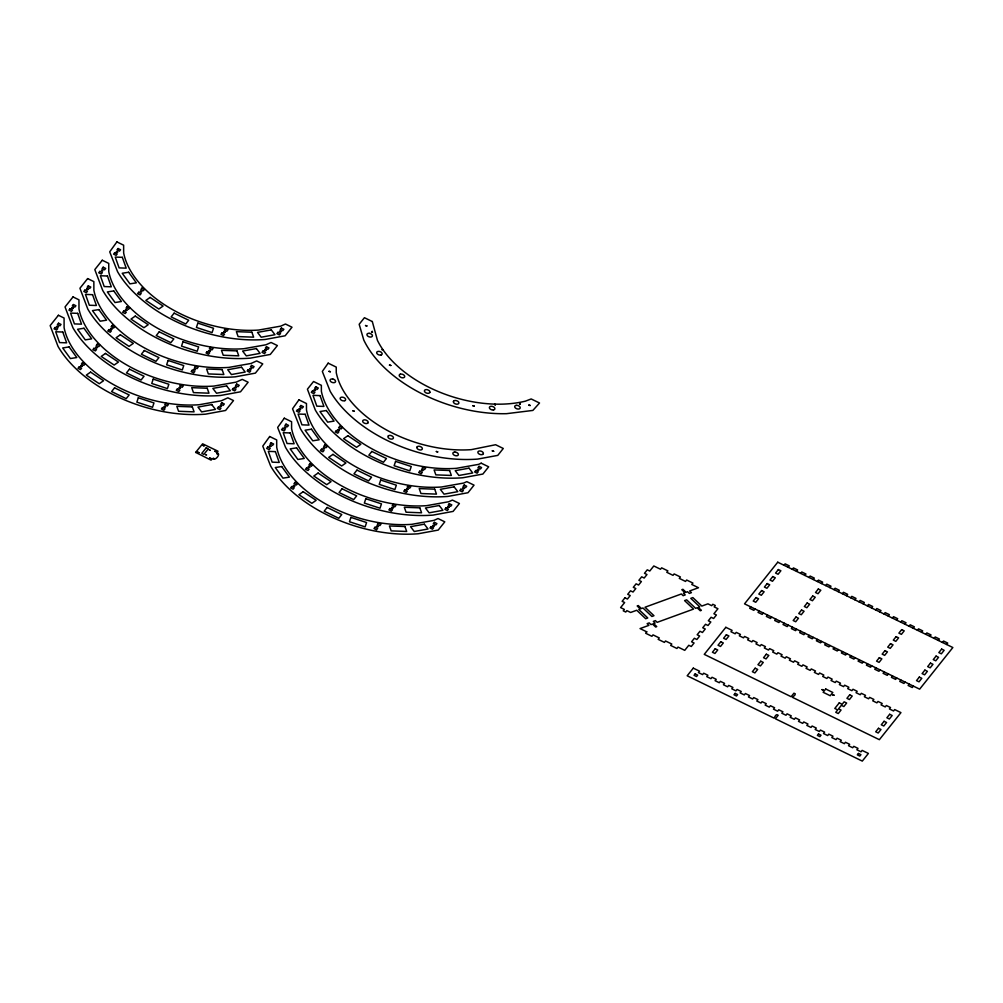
<?xml version="1.0" encoding="UTF-8"?>
<svg xmlns="http://www.w3.org/2000/svg" width="1003" height="1003" viewBox="0 0 1003 1003"><rect width="100%" height="100%" fill="white"/><g stroke="black" fill="none" stroke-linecap="round" stroke-linejoin="round"><path stroke-width="1.5" d="M372.414 331.479L371.511 332.106L372.1 331.329M372.038 331.993L372.514 332.219M381.855 349.658L382.745 349.734M495.294 404.648L494.617 404.234L495.143 404.848M520.432 403.607L519.541 404.222L520.118 403.444M520.055 404.109L520.081 404.046M494.617 404.234L495.169 404.786M750.796 606.903L749.68 608.294L753.842 610.325L754.958 608.934M783.995 565.253L785.111 563.862L789.273 565.893L788.157 567.284M759.133 610.965L758.017 612.357L762.18 614.388L763.296 612.996M792.332 569.315L793.448 567.924L797.611 569.955L796.495 571.346M767.471 615.027L766.355 616.419L770.517 618.45L771.633 617.058M800.67 573.377L801.786 571.986L805.948 574.017L804.832 575.421M775.808 619.089L774.692 620.481L778.855 622.512L779.97 621.12M809.007 577.452L810.123 576.048L814.298 578.079L813.182 579.483M784.145 623.151L783.03 624.543L787.205 626.574L788.32 625.182M817.345 581.514L818.461 580.11L822.636 582.141L821.52 583.545M792.483 627.214L791.367 628.605L795.542 630.636L796.658 629.245M825.682 585.576L826.798 584.172L830.973 586.203L829.857 587.608M800.82 631.276L799.704 632.667L803.879 634.711L804.995 633.307M834.02 589.639L835.135 588.234L839.31 590.265L838.195 591.67M809.158 635.338L808.042 636.742L812.217 638.773L813.333 637.369M842.357 593.701L843.473 592.297L847.648 594.328L846.532 595.732M817.495 639.4L816.379 640.804L820.554 642.835L821.67 641.431M850.694 597.763L851.823 596.359L855.985 598.39L854.869 599.794M825.845 643.462L824.717 644.866L828.892 646.897L830.008 645.493M859.044 601.825L860.16 600.421L864.323 602.452L863.207 603.856M834.183 647.524L833.067 648.928L837.229 650.96L838.345 649.555M867.382 605.887L868.498 604.483L872.66 606.514L871.544 607.918M842.52 651.586L841.404 652.991L845.567 655.022L846.682 653.617M875.719 609.949L876.835 608.545L880.998 610.576L879.882 611.98M850.857 655.649L849.742 657.053L853.904 659.084L855.02 657.68M884.057 614.012L885.173 612.607L889.348 614.638L888.219 616.043M859.195 659.711L858.079 661.115L862.241 663.146L863.37 661.742M892.394 618.074L893.51 616.669L897.685 618.701L896.569 620.105M867.532 663.773L866.416 665.177L870.591 667.208L871.707 665.804M900.732 622.136L901.847 620.732L906.022 622.763L904.907 624.167M875.87 667.835L874.754 669.239L878.929 671.27L880.045 669.866M909.069 626.198L910.185 624.794L914.36 626.825L913.244 628.229M884.207 671.897L883.091 673.301L887.266 675.332L888.382 673.928M917.406 630.26L918.522 628.856L922.697 630.887L921.581 632.291M892.545 675.959L891.429 677.364L895.604 679.395L896.72 677.99M925.744 634.322L926.86 632.918L931.035 634.949L929.919 636.353M900.882 680.021L899.766 681.426L903.941 683.457L905.057 682.053M934.094 638.384L935.21 636.98L939.372 639.011L938.256 640.415M909.232 684.084L908.116 685.488L912.279 687.519L913.394 686.115M942.431 642.447L943.547 641.042L947.71 643.073L946.594 644.478M388.474 435.766L388.123 436.079A2.821 1.718 18.1 0 0 389.603 438.687A2.821 1.718 18.1 0 0 393.189 438.436L393.377 438.035A2.821 1.718 18.1 0 0 392.323 436.18L391.02 435.565A2.821 1.718 18.1 0 0 388.487 435.753M481.189 463.198L478.569 464.376L456.39 468.326A101.29 61.659 18.1 0 1 321.374 391.27L321.361 385.328L313.55 381.504L307.419 389.189L315.293 410.001A116.06 70.649 18.1 0 0 462.822 477.754L482.882 474.055L488.662 466.809L481.214 463.185M56.858 326.414L58.212 326.828L56.858 326.414M71.752 307.745L73.106 308.159L71.752 307.745M80.817 365.957L82.171 366.371L80.817 365.957M86.634 289.077L87.988 289.478L86.634 289.077M95.699 347.289L97.053 347.69L95.699 347.289M101.529 270.396L102.883 270.81L101.579 270.296M110.593 328.608L111.935 329.022L110.593 328.608M116.411 251.728L117.765 252.142L116.461 251.628M125.475 309.94L126.829 310.353L125.475 309.94M140.37 291.271L141.711 291.672L140.37 291.271M164.204 406.579L165.558 406.992L164.254 406.478M179.086 387.91L180.44 388.324L179.136 387.81M193.98 369.242L195.334 369.643L193.98 369.242M195.648 452.403L211.031 460.126L212.636 458.647C214.968 461.556 221.563 453.381 217.112 453.055L217.99 451.212L202.631 443.827L195.648 452.403M197.491 452.215L198.933 452.641L197.491 452.215M202.882 445.445L204.324 445.884L202.945 445.332M208.862 350.561L210.216 350.975L208.862 350.561M205.602 454.66L206.593 454.961L205.64 454.585M209.314 449.996L210.279 450.372L209.426 449.858M209.577 458.108L211.019 458.534L209.577 458.108M213.25 458.396L214.241 458.684L213.25 458.396M216.974 453.72L217.964 454.02L216.974 453.72M220.158 405.977L221.5 406.378L220.209 405.876M223.757 331.893L225.098 332.306L223.757 331.893M235.041 387.296L236.395 387.71L235.091 387.196M249.923 368.628L251.277 369.029L249.985 368.527M264.817 349.959L266.171 350.36L264.817 349.959M269.468 446.022L270.823 446.423L269.468 446.022M279.699 331.278L281.053 331.692L279.699 331.278M284.351 427.353L285.705 427.754L284.351 427.353M293.415 485.565L294.769 485.966L293.415 485.565M299.245 408.672L300.599 409.086L299.245 408.672M308.31 466.884L309.664 467.298L308.31 466.884M314.127 390.004L315.481 390.405L314.127 390.004M323.192 448.216L324.546 448.617L323.192 448.216M329.022 371.336L330.376 371.737L329.022 371.336M338.086 429.547L339.44 429.948L338.086 429.547M352.968 410.866L354.322 411.28L352.968 410.866M365.543 325.536L366.897 325.95L365.543 325.536M376.802 526.186L378.156 526.588L376.802 526.186M389.477 365.079L390.831 365.481L389.477 365.079M391.697 507.518L393.051 507.919L391.697 507.518M406.579 488.837L407.933 489.251L406.579 488.837M421.473 470.169L422.827 470.57L421.473 470.169M432.757 525.572L434.111 525.986L432.757 525.572M436.355 451.5L437.709 451.902L436.355 451.5M447.651 506.904L449.005 507.305L447.651 506.904M462.533 488.223L463.887 488.637L462.533 488.223M472.864 405.701L474.218 406.115L472.864 405.701M477.428 469.554L478.782 469.968L477.428 469.554M492.31 450.886L493.664 451.287L492.31 450.886M528.832 405.099L530.186 405.5L528.832 405.099M821.958 689.575L823.4 690.014L821.958 689.575M832.553 694.74L833.995 695.167L832.553 694.74M416.884 447.275L416.859 447.727A2.821 1.718 18.1 0 0 418.439 449.494L419.831 449.933A2.821 1.718 18.1 0 0 422.288 448.943L422.313 448.491A2.821 1.718 18.1 0 0 419.693 446.36A2.821 1.718 18.1 0 0 416.884 447.275M372.314 321.562L377.429 340.343A101.29 61.659 18.1 0 0 525.396 401.162L531.176 398.956L539.526 403.005L532.869 410.428L506.565 413.675A116.06 70.649 18.1 0 1 363.763 339.992L359.174 324.282L364.428 317.7L372.326 321.549M453.469 401.388L453.394 401.827A2.821 1.718 18.1 0 0 456.189 404.121A2.821 1.718 18.1 0 0 458.872 402.842L458.76 402.353A2.821 1.718 18.1 0 0 457.456 401.037L456.077 400.548A2.821 1.718 18.1 0 0 453.469 401.388M138.301 397.79L136.859 402.153L152.531 407.281L153.973 402.93L138.301 397.79M153.183 379.121L151.754 383.472L167.413 388.612L168.855 384.262L153.183 379.121M168.078 360.441L166.636 364.804L182.308 369.944L183.737 365.581L168.078 360.441M182.96 341.772L181.53 346.135L197.19 351.263L198.632 346.913L182.96 341.772M197.854 323.104L196.412 327.454L212.084 332.595L213.514 328.244L197.854 323.104M350.912 517.385L349.47 521.748L365.142 526.888L366.571 522.525L350.912 517.385M365.794 498.717L364.352 503.08L380.024 508.22L381.466 503.857L365.794 498.717M380.689 480.048L379.247 484.399L394.906 489.539L396.348 485.189L380.689 480.048M395.571 461.38L394.129 465.731L409.801 470.871L411.243 466.508L395.571 461.38M215.018 451.25L216.385 451.851L215.018 451.25M429.848 392.336L429.648 392.725A2.821 1.718 18.1 0 1 425.987 392.837A2.821 1.718 18.1 0 1 424.695 390.205L425.084 389.904A2.821 1.718 18.1 0 1 427.679 389.816L428.958 390.468A2.821 1.718 18.1 0 1 429.861 392.323M58.4 315.268L50.15 325.599L58.024 346.411A116.06 70.649 18.1 0 0 205.552 414.164L225.612 410.465L233.498 400.573L227.857 397.827L221.299 400.799L199.121 404.736A101.29 61.659 18.1 0 1 64.104 327.693L64.079 318.039L58.4 315.268M73.018 296.926L65.032 306.931L72.918 327.743A116.06 70.649 18.1 0 0 220.434 395.495L240.507 391.797L248.13 382.231L242.262 379.372L236.181 382.13L214.015 386.067A101.29 61.659 18.1 0 1 78.986 309.012L78.961 299.822L73.018 296.926M87.637 278.583L79.927 288.262L87.8 309.074A116.06 70.649 18.1 0 0 235.329 376.827L255.389 373.129L262.748 363.888L256.655 360.93L251.076 363.45L228.897 367.399A101.29 61.659 18.1 0 1 93.881 290.343L93.856 281.605L87.637 278.583M102.268 260.241L94.809 269.594L102.695 290.394A116.06 70.649 18.1 0 0 250.211 358.159L270.283 354.448L277.38 345.559L271.061 342.474L265.958 344.781L243.792 348.718A101.29 61.659 18.1 0 1 108.763 271.675L108.75 263.4L102.268 260.241M116.887 241.899L109.716 251.828L117.577 271.725A116.06 70.649 18.1 0 0 265.105 339.478L285.165 335.779L291.998 327.216L285.454 324.019L280.84 326.113L258.674 330.05A101.29 61.659 18.1 0 1 123.657 252.994L123.632 245.183L116.887 241.899M55.165 327.417L54.049 328.808L56.557 330.037L57.672 328.633L55.165 327.417M58.525 323.217L57.397 324.608L59.904 325.837L61.02 324.433L58.525 323.217M70.06 308.736L68.944 310.14L71.439 311.356L72.555 309.965L70.06 308.736M73.407 304.536L72.291 305.94L74.786 307.156L75.915 305.752L73.407 304.536M84.942 290.068L83.826 291.472L86.333 292.688L87.449 291.284L84.942 290.068M88.289 285.868L87.173 287.272L89.681 288.488L90.797 287.084L88.289 285.868M99.836 271.399L98.72 272.791L101.215 274.02L102.331 272.615L99.836 271.399M103.184 267.199L102.068 268.591L104.563 269.82L105.679 268.415L103.184 267.199M114.718 252.718L113.602 254.123L116.11 255.339L117.226 253.947L114.718 252.718M118.066 248.518L116.95 249.923L119.457 251.139L120.573 249.747L118.066 248.518M79.124 366.948L78.008 368.352L80.503 369.568L81.619 368.176L79.124 366.948M82.472 362.747L81.356 364.152L83.851 365.368L84.967 363.976L82.472 362.747M94.006 348.279L92.89 349.683L95.398 350.9L96.514 349.495L94.006 348.279M97.354 344.079L96.238 345.483L98.745 346.699L99.861 345.295L97.354 344.079M108.901 329.611L107.785 331.003L110.28 332.231L111.396 330.827L108.901 329.611M112.248 325.411L111.132 326.802L113.627 328.031L114.743 326.627L112.248 325.411M123.783 310.93L122.667 312.334L125.174 313.55L126.29 312.159L123.783 310.93M127.13 306.73L126.014 308.134L128.522 309.35L129.638 307.959L127.13 306.73M138.677 292.262L137.561 293.666L140.056 294.882L141.172 293.478L138.677 292.262M142.025 288.062L140.909 289.466L143.404 290.682L144.52 289.278L142.025 288.062M114.568 387.835L111.596 391.571L126.19 398.68L129.161 394.944L114.568 387.835M129.462 369.167L126.478 372.903L141.072 380.012L144.043 376.275L129.462 369.167M144.344 350.498L141.373 354.235L155.954 361.343L158.938 357.607L144.344 350.498M159.226 331.817L156.255 335.554L170.849 342.662L173.82 338.926L159.226 331.817M174.121 313.149L171.137 316.885L185.731 323.994L188.714 320.258L174.121 313.149M162.511 407.582L161.395 408.973L163.89 410.202L165.006 408.798L162.511 407.582M165.859 403.382L164.743 404.773L167.238 406.002L168.366 404.598L165.859 403.382M177.393 388.901L176.277 390.305L178.785 391.521L179.901 390.129L177.393 388.901M180.741 384.701L179.625 386.105L182.132 387.321L183.248 385.917L180.741 384.701M192.288 370.232L191.172 371.637L193.667 372.853L194.783 371.449L192.288 370.232M195.635 366.032L194.519 367.437L197.014 368.653L198.13 367.248L195.635 366.032M207.17 351.564L206.054 352.956L208.561 354.184L209.677 352.78L207.17 351.564M210.517 347.364L209.401 348.756L211.909 349.984L213.025 348.58L210.517 347.364M222.064 332.883L220.948 334.287L223.443 335.504L224.559 334.112L222.064 332.883M225.412 328.683L224.296 330.087L226.791 331.303L227.907 329.912L225.412 328.683M218.466 406.967L217.35 408.371L219.845 409.588L220.961 408.183L218.466 406.967M221.813 402.767L220.698 404.171L223.193 405.388L224.308 403.983L221.813 402.767M233.348 388.299L232.232 389.691L234.74 390.907L235.855 389.515L233.348 388.299M236.695 384.086L235.58 385.491L238.087 386.707L239.203 385.315L236.695 384.086M248.242 369.618L247.127 371.022L249.622 372.238L250.737 370.834L248.242 369.618M251.59 365.418L250.474 366.822L252.969 368.038L254.085 366.634L251.59 365.418M263.125 350.95L262.009 352.354L264.516 353.57L265.632 352.166L263.125 350.95M266.472 346.75L265.356 348.154L267.864 349.37L268.98 347.966L266.472 346.75M278.019 332.281L276.891 333.673L279.398 334.902L280.514 333.498L278.019 332.281M281.367 328.081L280.251 329.473L282.746 330.689L283.862 329.297L281.367 328.081M206.267 447.764L201.804 453.369L203.885 454.384L208.348 448.78L206.267 447.764M269.682 436.518L262.773 446.122L270.634 466.019A116.06 70.649 18.1 0 0 418.163 533.772L438.223 530.073L444.793 521.836L438.023 518.538L433.898 520.394L411.731 524.343A101.29 61.659 18.1 0 1 276.715 447.288L276.69 439.941L269.682 436.518M284.3 418.188L277.655 427.454L285.516 447.351A116.06 70.649 18.1 0 0 433.045 515.103L453.105 511.405L459.412 503.493L452.416 500.083L448.792 501.726L426.614 505.662A101.29 61.659 18.1 0 1 291.597 428.62L291.585 421.724L284.3 418.188M298.932 399.846L292.55 408.785L300.411 428.67A116.06 70.649 18.1 0 0 447.94 496.422L468 492.724L474.043 485.151L466.821 481.641L463.674 483.057L441.508 486.994A101.29 61.659 18.1 0 1 306.479 409.939L306.467 403.532L298.932 399.846M328.169 363.161L322.327 371.436L330.188 391.333A116.06 70.649 18.1 0 0 477.704 459.086L497.776 455.387L503.28 448.466L495.607 444.73L471.285 449.645A101.29 61.659 18.1 0 1 336.256 372.602L336.243 367.111L328.169 363.161M267.776 447.012L266.66 448.416L269.168 449.632L270.283 448.228L267.776 447.012M271.123 442.812L270.008 444.216L272.515 445.432L273.631 444.028L271.123 442.812M282.67 428.344L281.542 429.748L284.05 430.964L285.165 429.56L282.67 428.344M286.018 424.144L284.902 425.548L287.397 426.764L288.513 425.36L286.018 424.144M297.552 409.675L296.437 411.067L298.932 412.296L300.06 410.891L297.552 409.675M300.9 405.475L299.784 406.867L302.292 408.083L303.407 406.691L300.9 405.475M312.434 390.994L311.319 392.399L313.826 393.615L314.942 392.211L312.434 390.994M315.795 386.794L314.679 388.199L317.174 389.415L318.29 388.011L315.795 386.794M291.723 486.555L290.607 487.959L293.114 489.176L294.23 487.771L291.723 486.555M295.083 482.355L293.967 483.759L296.462 484.976L297.578 483.571L295.083 482.355M306.617 467.887L305.501 469.279L307.996 470.507L309.112 469.103L306.617 467.887M309.965 463.687L308.849 465.079L311.356 466.295L312.472 464.903L309.965 463.687M321.499 449.206L320.383 450.61L322.891 451.826L324.007 450.435L321.499 449.206M324.859 445.006L323.743 446.41L326.238 447.626L327.354 446.222L324.859 445.006M336.394 430.538L335.278 431.942L337.773 433.158L338.889 431.754L336.394 430.538M339.741 426.338L338.625 427.742L341.133 428.958L342.249 427.554L339.741 426.338M327.179 507.443L324.195 511.179L338.788 518.288L341.772 514.552L327.179 507.443M342.061 488.774L339.089 492.498L353.683 499.607L356.654 495.883L342.061 488.774M356.955 470.094L353.971 473.83L368.565 480.938L371.549 477.202L356.955 470.094M371.837 451.425L368.866 455.161L383.459 462.27L386.431 458.534L371.837 451.425M375.122 527.177L373.994 528.581L376.501 529.797L377.617 528.393L375.122 527.177M378.47 522.977L377.354 524.381L379.849 525.597L380.964 524.193L378.47 522.977M390.004 508.508L388.888 509.913L391.383 511.129L392.499 509.725L390.004 508.508M393.352 504.308L392.236 505.713L394.743 506.929L395.859 505.525L393.352 504.308M404.886 489.84L403.77 491.232L406.278 492.46L407.394 491.056L404.886 489.84M408.246 485.64L407.13 487.032L409.625 488.248L410.741 486.856L408.246 485.64M419.781 471.159L418.665 472.563L421.16 473.78L422.276 472.375L419.781 471.159M423.128 466.959L422.012 468.363L424.52 469.58L425.636 468.175L423.128 466.959M431.064 526.562L429.948 527.967L432.456 529.183L433.572 527.791L431.064 526.562M434.424 522.362L433.296 523.767L435.803 524.983L436.919 523.591L434.424 522.362M445.959 507.894L444.843 509.298L447.338 510.514L448.454 509.11L445.959 507.894M449.306 503.694L448.191 505.098L450.686 506.314L451.814 504.91L449.306 503.694M460.841 489.226L459.725 490.63L462.233 491.846L463.348 490.442L460.841 489.226M464.188 485.026L463.073 486.417L465.58 487.646L466.696 486.242L464.188 485.026M475.735 470.545L474.62 471.949L477.115 473.165L478.23 471.774L475.735 470.545M479.083 466.345L477.967 467.749L480.462 468.965L481.578 467.574L479.083 466.345M624.932 597.826L622.136 601.324L624.643 602.54L620.606 607.592L624.367 609.423L623.252 610.827L625.747 612.043L626.862 610.639L630.624 612.469L636.729 610.25L645.706 618.726L647.775 617.973L638.798 609.485L640.315 608.934L637.168 605.975L638.272 605.574L641.418 608.533L642.936 607.981L651.912 616.469L653.981 615.717L645.004 607.229L681.35 593.977L683.156 595.682L685.225 594.917L683.419 593.224L684.936 592.673L681.802 589.701L682.905 589.3L686.039 592.271L687.556 591.72L689.362 593.412L691.431 592.66L689.625 590.968L698.489 587.733L691.782 584.473L692.91 583.069L686.654 580.022L685.538 581.427L679.282 578.38L680.398 576.976L674.141 573.929L673.026 575.333L666.769 572.287L667.885 570.883L661.629 567.836L660.513 569.24L653.806 565.968L649.768 571.033L647.261 569.817L644.478 573.315L646.973 574.531L644.189 578.029L641.682 576.813L638.886 580.311L641.393 581.539L638.598 585.037L636.103 583.821L633.307 587.319L635.814 588.535L633.018 592.033L630.511 590.817L627.728 594.315L630.223 595.544L627.439 599.042L624.932 597.826M646.759 631.84L645.644 633.244L651.9 636.291L653.016 634.886L659.272 637.933L658.156 639.337L664.412 642.384L665.528 640.98L671.784 644.026L670.668 645.43L676.912 648.477L678.028 647.073L684.748 650.345L688.785 645.28L691.293 646.496L694.076 642.998L691.581 641.782L694.364 638.284L696.872 639.5L699.655 636.002L697.16 634.774L699.956 631.276L702.451 632.492L705.247 628.994L702.739 627.778L705.535 624.28L708.03 625.496L710.826 621.998L708.331 620.769L711.114 617.271L713.622 618.487L716.405 614.989L713.91 613.773L717.935 608.721L714.186 606.89L715.302 605.486L712.807 604.27L711.691 605.674L707.93 603.844L701.824 606.063L692.847 597.587L690.779 598.34L699.755 606.828L698.238 607.379L701.385 610.338L700.27 610.752L697.135 607.78L695.618 608.332L686.641 599.844L684.573 600.596L693.549 609.084L657.191 622.336L655.398 620.631L653.329 621.396L655.122 623.089L653.605 623.64L656.752 626.612L655.649 627.013L652.502 624.042L650.985 624.593L649.192 622.901L647.123 623.653L648.916 625.345L640.064 628.58L646.759 631.84M693.286 668.136L687.18 675.784L774.078 718.123L775.67 715.377L776.861 714.612L778.203 715.264L775.407 718.762L862.292 761.101L868.397 753.441L862.141 750.394L861.025 751.799L856.863 749.768L857.979 748.363L853.804 746.332L852.688 747.736L848.525 745.705L849.641 744.301L845.466 742.27L844.35 743.674L840.175 741.643L841.304 740.239L837.129 738.208L836.013 739.612L831.838 737.581L832.954 736.177L828.791 734.146L827.676 735.55L823.501 733.519L824.616 732.115L820.454 730.084L819.338 731.488L815.163 729.457L816.279 728.053L812.117 726.022L811.001 727.426L806.826 725.395L807.942 723.99L803.779 721.959L802.663 723.364L798.488 721.333L799.604 719.928L795.429 717.897L794.313 719.301L790.151 717.27L791.267 715.866L787.092 713.835L785.976 715.239L781.813 713.208L782.929 711.804L778.754 709.773L777.638 711.177L773.476 709.146L774.592 707.742L770.417 705.711L769.301 707.115L765.139 705.084L766.254 703.68L762.079 701.649L760.964 703.053L756.789 701.022L757.917 699.618L753.742 697.586L752.626 698.978L748.451 696.947L749.567 695.555L745.405 693.524L744.289 694.916L740.114 692.885L741.23 691.493L737.067 689.462L735.951 690.854L731.776 688.823L732.892 687.431L728.73 685.4L727.614 686.792L723.439 684.761L724.555 683.369L720.392 681.338L719.264 682.73L715.101 680.698L716.217 679.307L712.042 677.276L710.926 678.667L706.764 676.636L707.88 675.245L703.705 673.214L702.589 674.605L698.427 672.574L699.542 671.183L693.286 668.136M725.833 627.314L704.256 654.37L791.141 696.709L793.937 693.198L795.279 693.85L794.915 695.029L792.483 697.348L879.368 739.687L900.945 712.619L894.689 709.572L893.573 710.977L889.41 708.945L890.526 707.541L886.351 705.51L885.235 706.914L881.073 704.883L882.189 703.479L878.014 701.448L876.898 702.852L872.735 700.821L873.851 699.417L869.676 697.386L868.56 698.79L864.385 696.759L865.514 695.355L861.339 693.324L860.223 694.728L856.048 692.697L857.164 691.293L853.001 689.262L851.886 690.666L847.711 688.635L848.826 687.231L844.664 685.199L843.548 686.604L839.373 684.573L840.489 683.168L836.326 681.137L835.211 682.541L831.036 680.51L832.151 679.106L827.989 677.075L826.861 678.479L822.698 676.448L823.814 675.044L819.639 673.013L818.523 674.417L814.361 672.386L815.477 670.982L811.302 668.951L810.186 670.355L806.023 668.324L807.139 666.92L802.964 664.889L801.848 666.293L797.686 664.262L798.802 662.858L794.627 660.827L793.511 662.218L789.348 660.187L790.464 658.795L786.289 656.764L785.173 658.156L780.998 656.125L782.114 654.733L777.952 652.702L776.836 654.094L772.661 652.063L773.777 650.671L769.614 648.64L768.499 650.032L764.324 648.001L765.439 646.609L761.277 644.578L760.161 645.97L755.986 643.939L757.102 642.547L752.94 640.516L751.824 641.907L747.649 639.876L748.765 638.485L744.602 636.454L743.474 637.845L739.311 635.814L740.427 634.423L736.252 632.391L735.136 633.783L730.974 631.752L732.09 630.36L725.833 627.314M777.739 562.207L744.539 603.856L919.651 689.161L952.85 647.524L777.739 562.207M695.167 673.903L694.051 675.307L696.546 676.524L697.662 675.132L695.167 673.903M715.227 648.74L712.431 652.251L714.938 653.467L717.722 649.969L715.227 648.74M720.806 641.744L718.023 645.242L720.518 646.459L723.313 642.961L720.806 641.744M726.385 634.736L723.602 638.247L726.097 639.463L728.893 635.965L726.385 634.736M756.036 597.562L753.24 601.06L755.748 602.276L758.544 598.778L756.036 597.562M761.616 590.554L758.832 594.064L761.327 595.28L764.123 591.783L761.616 590.554M767.207 583.558L764.411 587.056L766.906 588.272L769.702 584.774L767.207 583.558M772.786 576.549L769.991 580.06L772.498 581.276L775.281 577.778L772.786 576.549M778.366 569.554L775.582 573.052L778.077 574.268L780.873 570.77L778.366 569.554M735.111 693.361L733.995 694.766L736.49 695.982L737.606 694.59L735.111 693.361M755.171 668.211L752.375 671.709L754.883 672.925L757.666 669.427L755.171 668.211M760.75 661.203L757.955 664.701L760.462 665.917L763.258 662.419L760.75 661.203M766.33 654.207L763.546 657.705L766.041 658.921L768.837 655.423L766.33 654.207M795.981 617.021L793.185 620.518L795.692 621.735L798.476 618.237L795.981 617.021M801.56 610.012L798.764 613.523L801.272 614.739L804.067 611.241L801.56 610.012M807.139 603.016L804.356 606.514L806.851 607.73L809.647 604.232L807.139 603.016M812.731 596.008L809.935 599.518L812.443 600.734L815.226 597.236L812.731 596.008M818.31 589.012L815.514 592.51L818.022 593.726L820.818 590.228L818.31 589.012M825.732 689.011L823.124 692.283L830.221 695.731L832.816 692.471L825.732 689.011M839.26 702.852L834.797 708.457L837.718 709.886L835.762 712.331L838.27 713.547L841.053 710.049L838.558 708.833L841.341 705.335L843.849 706.551L846.645 703.04L844.137 701.824L842.181 704.282L839.26 702.852M818.498 733.995L817.382 735.387L819.877 736.616L820.993 735.212L818.498 733.995M849.717 694.828L846.933 698.326L849.428 699.542L852.224 696.044L849.717 694.828M879.368 657.642L876.572 661.14L879.079 662.369L881.863 658.858L879.368 657.642M884.947 650.646L882.164 654.144L884.659 655.36L887.454 651.862L884.947 650.646M890.526 643.638L887.743 647.136L890.238 648.364L893.034 644.854L890.526 643.638M896.118 636.642L893.322 640.14L895.829 641.356L898.613 637.858L896.118 636.642M901.697 629.633L898.901 633.131L901.409 634.36L904.205 630.849L901.697 629.633M858.43 753.454L857.314 754.845L859.822 756.074L860.938 754.67L858.43 753.454M878.503 728.291L875.707 731.789L878.202 733.005L880.998 729.507L878.503 728.291M884.082 721.282L881.286 724.793L883.793 726.009L886.577 722.511L884.082 721.282M889.661 714.286L886.878 717.784L889.373 719.001L892.168 715.503L889.661 714.286M919.312 677.1L916.516 680.611L919.024 681.827L921.807 678.316L919.312 677.1M924.891 670.104L922.096 673.602L924.603 674.818L927.399 671.32L924.891 670.104M930.471 663.096L927.687 666.606L930.182 667.822L932.978 664.312L930.471 663.096M936.062 656.1L933.266 659.598L935.761 660.814L938.557 657.316L936.062 656.1M941.641 649.091L938.846 652.602L941.353 653.818L944.136 650.308L941.641 649.091M150.137 297.415L145.861 300.411L158.813 309.037L163.088 306.053L150.137 297.415M135.255 316.095L130.979 319.079L143.93 327.718L148.206 324.721L135.255 316.095M120.36 334.764L116.085 337.76L129.036 346.386L133.324 343.39L120.36 334.764M105.478 353.432L101.203 356.429L114.154 365.054L118.429 362.07L105.478 353.432M90.583 372.113L86.308 375.097L99.259 383.723L103.547 380.739L90.583 372.113M347.865 435.691L343.578 438.687L356.529 447.313L360.817 444.316L347.865 435.691M332.971 454.372L328.696 457.355L341.647 465.981L345.922 462.997L332.971 454.372M318.089 473.04L313.801 476.024L326.752 484.662L331.04 481.666L318.089 473.04M303.194 491.708L298.919 494.705L311.87 503.33L316.146 500.334L303.194 491.708M367.687 423.166L367.211 423.416A2.821 1.718 18.1 0 1 363.337 422.464A2.821 1.718 18.1 0 1 363.638 420.019L364.227 419.881A2.821 1.718 18.1 0 1 366.321 420.219L367.499 420.972A2.821 1.718 18.1 0 1 367.687 423.166M400.322 374.194L399.821 374.42A2.821 1.718 18.1 0 0 399.771 376.576L400.887 377.366A2.821 1.718 18.1 0 0 403.607 377.692L404.121 377.467A2.821 1.718 18.1 0 0 403.933 375.097A2.821 1.718 18.1 0 0 400.322 374.194M482.619 454.434L481.415 454.685A2.821 1.718 18.1 0 1 478.744 453.745L478.293 453.306A2.821 1.718 18.1 0 1 479.171 451.037A2.821 1.718 18.1 0 1 482.944 452.353L483.245 452.829A2.821 1.718 18.1 0 1 482.619 454.434M344.831 400.648L344.267 400.824A2.821 1.718 18.1 0 1 340.957 399.896L340.243 398.968A2.821 1.718 18.1 0 1 341.496 397.213L342.161 397.163A2.821 1.718 18.1 0 1 345.245 398.58A2.821 1.718 18.1 0 1 344.831 400.648M381.228 354.912L380.639 355.062A2.821 1.718 18.1 0 1 376.965 353.532A2.821 1.718 18.1 0 1 378.194 351.401L378.858 351.376A2.821 1.718 18.1 0 1 381.466 352.454L382.093 353.407A2.821 1.718 18.1 0 1 381.228 354.912M516.232 405.35L515.642 405.5A2.821 1.718 18.1 0 0 515.003 407.494L515.404 407.958A2.821 1.718 18.1 0 0 518.99 408.961A2.821 1.718 18.1 0 0 519.905 406.879L519.504 406.416A2.821 1.718 18.1 0 0 516.909 405.337L516.232 405.35M271.286 329.887L257.508 332.394L261.194 337.209L274.985 334.701L271.286 329.887M256.404 348.555L242.613 351.063L246.299 355.877L260.09 353.369L256.404 348.555M241.522 367.223L227.731 369.731L231.417 374.545L245.208 372.05L241.522 367.223M226.628 385.904L212.837 388.399L216.535 393.226L230.326 390.719L226.628 385.904M211.746 404.573L197.955 407.08L201.641 411.894L215.432 409.387L211.746 404.573M469.015 468.163L455.224 470.658L458.91 475.485L472.701 472.977L469.015 468.163M454.121 486.831L440.33 489.339L444.028 494.153L457.819 491.646L454.121 486.831M439.239 505.499L425.448 508.007L429.134 512.821L442.925 510.314L439.239 505.499M424.344 524.18L410.553 526.675L414.252 531.502L428.043 528.995L424.344 524.18M128.635 272.239L122.228 273.255L129.939 283.862L136.345 282.833L128.635 272.239M113.74 290.92L107.346 291.936L115.057 302.53L121.451 301.514L113.74 290.92M98.858 309.588L92.464 310.604L100.162 321.198L106.569 320.183L98.858 309.588M83.964 328.257L77.57 329.272L85.28 339.879L91.674 338.851L83.964 328.257M69.082 346.925L62.687 347.953L70.398 358.547L76.792 357.532L69.082 346.925M326.351 410.515L319.957 411.531L327.668 422.138L334.062 421.11L326.351 410.515M311.469 429.184L305.062 430.212L312.773 440.806L319.18 439.79L311.469 429.184M296.575 447.865L290.18 448.88L297.891 459.474L304.285 458.459L296.575 447.865M281.693 466.533L275.286 467.548L282.996 478.155L289.403 477.127L281.693 466.533M454.886 452.077L454.234 452.127A2.821 1.718 18.1 0 0 452.88 453.406L452.967 453.883A2.821 1.718 18.1 0 0 456.34 455.788A2.821 1.718 18.1 0 0 458.258 453.983L457.982 453.506A2.821 1.718 18.1 0 0 455.6 452.152L454.886 452.077M493.363 409.976L491.971 409.888A2.821 1.718 18.1 0 1 489.451 407.97L489.401 407.494A2.821 1.718 18.1 0 1 491.595 406.303A2.821 1.718 18.1 0 1 494.592 407.832L494.818 408.321A2.821 1.718 18.1 0 1 493.363 409.976M369.192 333.347L368.515 333.347A2.821 1.718 18.1 0 0 366.935 334.488L367.186 335.441A2.821 1.718 18.1 0 0 369.43 336.908L370.145 337.033A2.821 1.718 18.1 0 0 372.364 335.416A2.821 1.718 18.1 0 0 369.192 333.347M122.341 257.332L115.257 257.081L119.106 267.889L126.19 268.152L122.341 257.332M107.459 276.013L100.363 275.75L104.212 286.557L111.308 286.82L107.459 276.013M92.564 294.681L85.481 294.418L89.33 305.238L96.413 305.501L92.564 294.681M77.682 313.35L70.586 313.086L74.435 323.906L81.531 324.17L77.682 313.35M62.788 332.031L55.704 331.767L59.553 342.575L66.637 342.838L62.788 332.031M320.057 395.608L312.974 395.345L316.823 406.165L323.919 406.428L320.057 395.608M305.175 414.289L298.079 414.026L301.941 424.833L309.024 425.096L305.175 414.289M290.281 432.957L283.197 432.694L287.046 443.514L294.142 443.765L290.281 432.957M275.399 451.626L268.303 451.363L272.152 462.145L279.248 462.446L275.399 451.626M251.891 332.231L236.369 331.642L238.112 336.582L253.634 337.171L251.891 332.231M236.996 350.9L221.475 350.31L223.23 355.25L238.752 355.852L236.996 350.9M222.114 369.58L206.593 368.979L208.336 373.931L223.857 374.52L222.114 369.58M207.22 388.249L191.711 387.659L193.454 392.599L208.975 393.189L207.22 388.249M192.338 406.917L176.816 406.328L178.572 411.268L194.081 411.869L192.338 406.917M449.607 470.507L434.086 469.918L435.841 474.858L451.35 475.447L449.607 470.507M434.713 489.176L419.204 488.586L420.947 493.526L436.468 494.115L434.713 489.176M419.831 507.857L404.309 507.255L406.065 512.207L421.573 512.796L419.831 507.857M404.936 526.525L389.427 525.936L391.17 530.875L406.691 531.465L404.936 526.525M332.808 379.046L332.106 378.971A2.821 1.718 18.1 0 0 330.125 380.538A2.821 1.718 18.1 0 0 332.858 382.607L333.56 382.682A2.821 1.718 18.1 0 0 335.579 381.353L335.19 380.388A2.821 1.718 18.1 0 0 332.808 379.046"/></g></svg>
